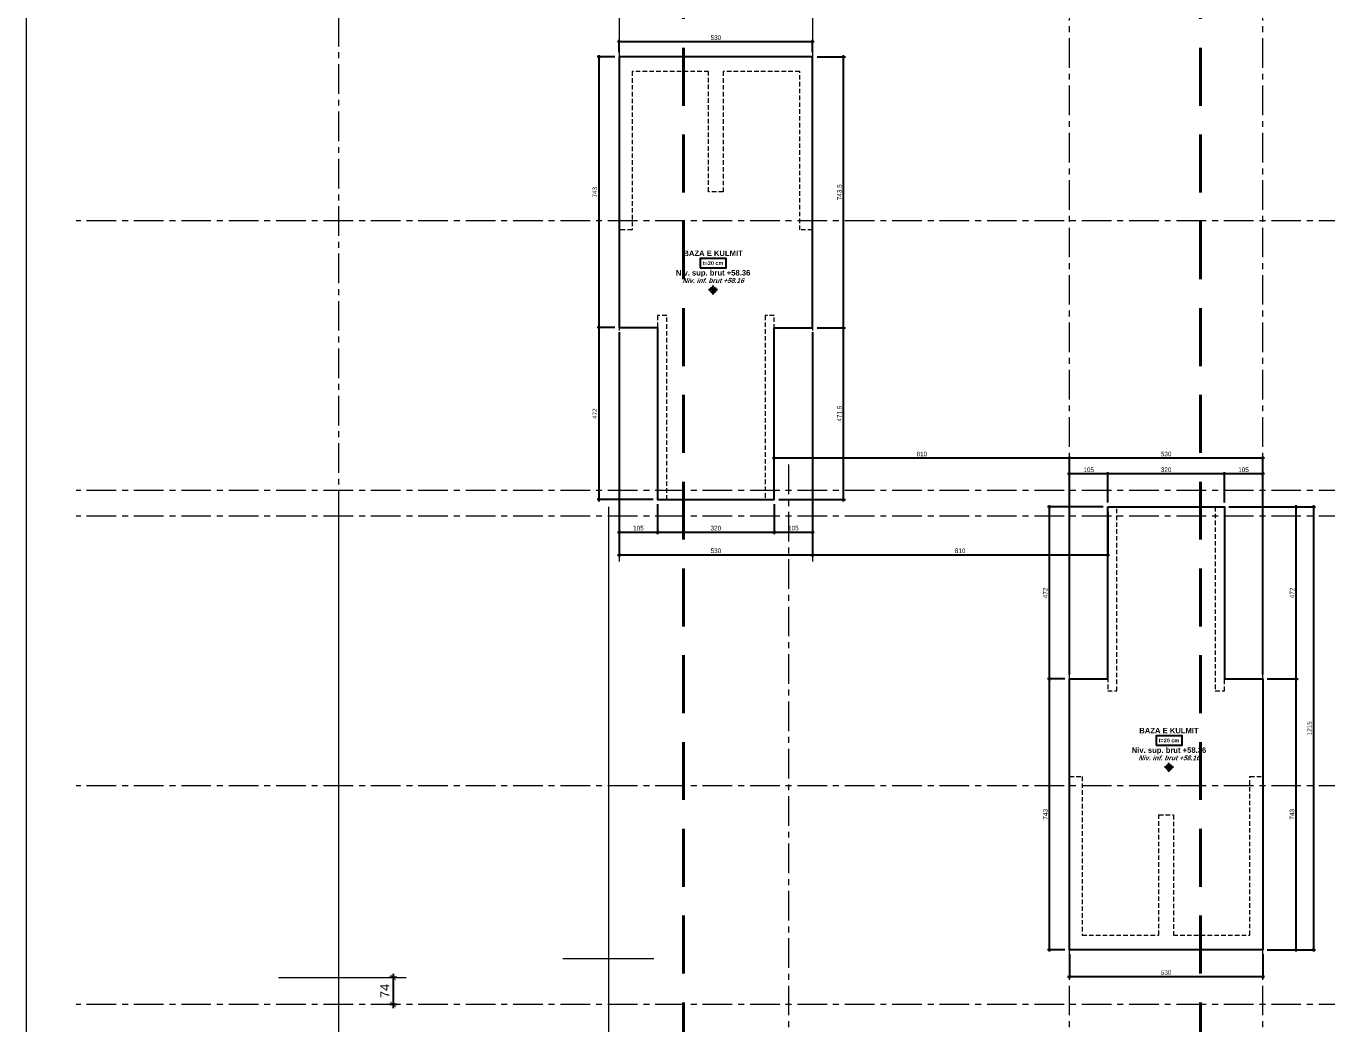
# Model space of a CAD drawing. Header units: centimetres. Extents: x 118247 to 130063, y -55119 to -48278.
# Drawn here: x 124662 to 128231, y -53476 to -50738 of the extents above; entities that cross this region are included whole.
import ezdxf
from ezdxf.enums import TextEntityAlignment as Align

# ---------------------------------------------------------------- set-up
doc = ezdxf.new("R2010")
doc.units = ezdxf.units.CM
doc.header["$LTSCALE"] = 50
doc.header["$MEASUREMENT"] = 0
for name, pattern in [('23486-A01$0${ Chain Double-Dash }', [0]), ('AXES', [2, 1.25, -0.25, 0.25, -0.25]), ('CACHE', [0.375, 0.25, -0.125]), ('DASHED2', [9.525, 6.35, -3.175])]:
    doc.linetypes.add(name, pattern=pattern)
doc.layers.get('0').update_dxf_attribs({"color": 8})
for name, color, linetype in [('AXES', 10, 'AXES'), ('BORD', 5, 'Continuous'), ('COTE 50ème', 1, 'Continuous'), ('NIVEAU', 170, 'Continuous')]:
    doc.layers.add(name, color=color, linetype=linetype)
doc.layers.add('EXISTANT BORD', color=251, linetype='Continuous', lineweight=60)
doc.layers.add('FMULT', color=150, linetype='Continuous', plot=False)
doc.layers.add('HORS GEL', color=7, linetype='CACHE', lineweight=15, true_color=0x00661a)
doc.layers.add('HORS GEL COTE', color=7, linetype='Continuous', lineweight=13, true_color=0x00661a)
doc.styles.add('Arial', font='arialbd.ttf', dxfattribs={"height": 12.5})
doc.styles.add('RS_TXT_100', font='arial.ttf', dxfattribs={"height": 25})
doc.styles.add('RS_TXT_50', font='arial.ttf', dxfattribs={"height": 12.5})
doc.styles.add('style2', font='arialbd.ttf', dxfattribs={"height": 20})
doc.dimstyles.new('RS_100CM_LINEAIRE', dxfattribs={"dimscale": 10, "dimtxt": 25, "dimasz": 1.5, "dimexe": 1, "dimexo": 2.5, "dimgap": 1, "dimtad": 1, "dimdec": 1, "dimrnd": 0.5, "dimdsep": 46, "dimtxsty": 'RS_TXT_100', "dimblk1": 'ARCHTICK', "dimblk2": 'ARCHTICK', "dimsah": 1, "dimcen": 2.5, "dimdle": 1, "dimclrt": 4, "dimadec": 0, "dimazin": 2, "dimtfac": 1, "dimtdec": 1, "dimtix": 1, "dimtmove": 2, "dimatfit": 3, "dimfxl": 1, "dimtolj": 1, "dimtzin": 0, "dimarcsym": 0})
doc.dimstyles.new('RS_50CM_LINEAIRE', dxfattribs={"dimscale": 5, "dimtxt": 12.5, "dimasz": 1.5, "dimexe": 1, "dimexo": 2.5, "dimgap": 1, "dimtad": 1, "dimdec": 1, "dimrnd": 0.5, "dimdsep": 46, "dimtxsty": 'RS_TXT_50', "dimblk1": 'ARCHTICK', "dimblk2": 'ARCHTICK', "dimsah": 1, "dimcen": 2.5, "dimdle": 1, "dimclrt": 4, "dimadec": 0, "dimazin": 2, "dimtfac": 1, "dimtdec": 1, "dimtix": 1, "dimtmove": 2, "dimatfit": 3, "dimfxl": 1, "dimtolj": 1, "dimtzin": 0, "dimarcsym": 0})

# ---------------------------------------------------------------- blocks, each defined once
blk = doc.blocks.new('_ArchTick')
at = {"color": 0, "linetype": 'ByBlock', "const_width": 0.15}
blk.add_lwpolyline([(-0.5, -0.5), (0.5, 0.5)], dxfattribs=at)
blk = doc.blocks.new('*D937')
at = {"layer": 'Defpoints', "color": 0, "linetype": 'ByBlock', "transparency": 16777216}
for p in [(125704.4, -53348.4), (125668.8, -53422.4), (125704.4, -53422.4)]:
    blk.add_point(p, dxfattribs=at)
at = {"layer": 'HORS GEL', "color": 0, "linetype": 'ByBlock', "lineweight": -2, "transparency": 16777216}
for p, q in [((125679.4, -53348.4), (125658.8, -53348.4)), ((125668.8, -53338.4), (125668.8, -53432.4)), ((125679.4, -53422.4), (125658.8, -53422.4))]:
    blk.add_line(p, q, dxfattribs=at)
at = {"layer": 'HORS GEL', "color": 0, "linetype": 'ByBlock', "lineweight": -2, "transparency": 16777216, "xscale": 15, "yscale": 15, "zscale": 15}
for p, rotation in [((125668.8, -53348.4), 90), ((125668.8, -53422.4), 270)]:
    blk.add_blockref('_ArchTick', p, dxfattribs=dict(at, rotation=rotation))
at = {"layer": 'HORS GEL', "color": 4, "linetype": 'ByBlock', "transparency": 16777216, "insert": (125646.3, -53385.4), "char_height": 25, "attachment_point": 5, "rotation": 90, "style": 'RS_TXT_100'}
blk.add_mtext('\\A1;74', dxfattribs=at)
blk = doc.blocks.new('NIVEAU')
for p, q in [((7.65, 0), (-7.65, 0)), ((0, 7.65), (0, -7.65))]:
    blk.add_line(p, q)
at = {"const_width": 7.65}
for points in [[(0, 3.825, 0.41421356), (-3.825, 0)], [(0, -3.825, 0.41421356), (3.825, 0)]]:
    blk.add_lwpolyline(points, format="xyb", dxfattribs=at)
blk.add_circle((0, 0), 7.65)
blk = doc.blocks.new('*D1063')
at = {"layer": 'COTE 50ème', "color": 0, "lineweight": -2, "ltscale": 0.5, "transparency": 16777216}
for p, q in [((128059.4, -51966.8), (127944.4, -51966.8)), ((127949.4, -52044.9), (127949.4, -51961.8)), ((128054.4, -52516.9), (128054.4, -51961.8))]:
    blk.add_line(p, q, dxfattribs=at)
at = {"layer": 'Defpoints', "color": 0, "ltscale": 0.5, "transparency": 16777216}
for p in [(127949.4, -51966.8), (127949.4, -52057.4), (128054.4, -52529.4)]:
    blk.add_point(p, dxfattribs=at)
at = {"layer": 'COTE 50ème', "color": 0, "lineweight": -2, "ltscale": 0.5, "transparency": 16777216, "xscale": 7.5, "yscale": 7.5, "zscale": 7.5, "rotation": 180}
blk.add_blockref('_ArchTick', (127949.4, -51966.8), dxfattribs=at)
at = {"layer": 'COTE 50ème', "color": 0, "lineweight": -2, "ltscale": 0.5, "transparency": 16777216, "xscale": 7.5, "yscale": 7.5, "zscale": 7.5}
blk.add_blockref('_ArchTick', (128054.4, -51966.8), dxfattribs=at)
at = {"layer": 'COTE 50ème', "color": 4, "ltscale": 0.5, "transparency": 16777216, "insert": (128001.9, -51955.4), "char_height": 12.5, "attachment_point": 5, "style": 'RS_TXT_50'}
blk.add_mtext('\\A1;105', dxfattribs=at)
blk = doc.blocks.new('*D1064')
at = {"layer": 'COTE 50ème', "color": 0, "lineweight": -2, "ltscale": 0.5, "transparency": 16777216}
for p, q in [((127954.4, -51966.8), (127624.4, -51966.8)), ((127629.4, -52044.9), (127629.4, -51961.8)), ((127949.4, -52044.9), (127949.4, -51961.8))]:
    blk.add_line(p, q, dxfattribs=at)
at = {"layer": 'Defpoints', "color": 0, "ltscale": 0.5, "transparency": 16777216}
for p in [(127629.4, -51966.8), (127629.4, -52057.4), (127949.4, -52057.4)]:
    blk.add_point(p, dxfattribs=at)
at = {"layer": 'COTE 50ème', "color": 0, "lineweight": -2, "ltscale": 0.5, "transparency": 16777216, "xscale": 7.5, "yscale": 7.5, "zscale": 7.5, "rotation": 180}
blk.add_blockref('_ArchTick', (127629.4, -51966.8), dxfattribs=at)
at = {"layer": 'COTE 50ème', "color": 0, "lineweight": -2, "ltscale": 0.5, "transparency": 16777216, "xscale": 7.5, "yscale": 7.5, "zscale": 7.5}
blk.add_blockref('_ArchTick', (127949.4, -51966.8), dxfattribs=at)
at = {"layer": 'COTE 50ème', "color": 4, "ltscale": 0.5, "transparency": 16777216, "insert": (127789.4, -51955.4), "char_height": 12.5, "attachment_point": 5, "style": 'RS_TXT_50'}
blk.add_mtext('\\A1;320', dxfattribs=at)
blk = doc.blocks.new('*D1065')
at = {"layer": 'COTE 50ème', "color": 0, "lineweight": -2, "ltscale": 0.5, "transparency": 16777216}
for p, q in [((127634.4, -51966.8), (127519.4, -51966.8)), ((127524.4, -52516.9), (127524.4, -51961.8)), ((127629.4, -52044.9), (127629.4, -51961.8))]:
    blk.add_line(p, q, dxfattribs=at)
at = {"layer": 'Defpoints', "color": 0, "ltscale": 0.5, "transparency": 16777216}
for p in [(127524.4, -51966.8), (127629.4, -52057.4), (127524.4, -52529.4)]:
    blk.add_point(p, dxfattribs=at)
at = {"layer": 'COTE 50ème', "color": 0, "lineweight": -2, "ltscale": 0.5, "transparency": 16777216, "xscale": 7.5, "yscale": 7.5, "zscale": 7.5, "rotation": 180}
blk.add_blockref('_ArchTick', (127524.4, -51966.8), dxfattribs=at)
at = {"layer": 'COTE 50ème', "color": 0, "lineweight": -2, "ltscale": 0.5, "transparency": 16777216, "xscale": 7.5, "yscale": 7.5, "zscale": 7.5}
blk.add_blockref('_ArchTick', (127629.4, -51966.8), dxfattribs=at)
at = {"layer": 'COTE 50ème', "color": 4, "ltscale": 0.5, "transparency": 16777216, "insert": (127576.9, -51955.4), "char_height": 12.5, "attachment_point": 5, "style": 'RS_TXT_50'}
blk.add_mtext('\\A1;105', dxfattribs=at)
blk = doc.blocks.new('*D1066')
at = {"layer": 'COTE 50ème', "color": 0, "lineweight": -2, "ltscale": 0.5, "transparency": 16777216}
for p, q in [((128066.9, -52529.5), (128151.3, -52529.5)), ((128146.3, -53277.4), (128146.3, -52524.5)), ((128066.9, -53272.4), (128151.3, -53272.4))]:
    blk.add_line(p, q, dxfattribs=at)
at = {"layer": 'Defpoints', "color": 0, "ltscale": 0.5, "transparency": 16777216}
for p in [(128054.4, -52529.5), (128146.3, -52529.5), (128054.4, -53272.4)]:
    blk.add_point(p, dxfattribs=at)
at = {"layer": 'COTE 50ème', "color": 0, "lineweight": -2, "ltscale": 0.5, "transparency": 16777216, "xscale": 7.5, "yscale": 7.5, "zscale": 7.5}
for p, rotation in [((128146.3, -52529.5), 90), ((128146.3, -53272.4), 270)]:
    blk.add_blockref('_ArchTick', p, dxfattribs=dict(at, rotation=rotation))
at = {"layer": 'COTE 50ème', "color": 4, "ltscale": 0.5, "transparency": 16777216, "insert": (128134.9, -52900.9), "char_height": 12.5, "attachment_point": 5, "rotation": 90, "style": 'RS_TXT_50'}
blk.add_mtext('\\A1;743', dxfattribs=at)
blk = doc.blocks.new('*D1067')
at = {"layer": 'COTE 50ème', "color": 0, "lineweight": -2, "ltscale": 0.5, "transparency": 16777216}
for p, q in [((127961.9, -52057.4), (128151.3, -52057.4)), ((128146.3, -52534.5), (128146.3, -52052.4)), ((128066.9, -52529.5), (128151.3, -52529.5))]:
    blk.add_line(p, q, dxfattribs=at)
at = {"layer": 'Defpoints', "color": 0, "ltscale": 0.5, "transparency": 16777216}
for p in [(127949.4, -52057.4), (128146.3, -52057.4), (128054.4, -52529.5)]:
    blk.add_point(p, dxfattribs=at)
at = {"layer": 'COTE 50ème', "color": 0, "lineweight": -2, "ltscale": 0.5, "transparency": 16777216, "xscale": 7.5, "yscale": 7.5, "zscale": 7.5}
for p, rotation in [((128146.3, -52057.4), 90), ((128146.3, -52529.5), 270)]:
    blk.add_blockref('_ArchTick', p, dxfattribs=dict(at, rotation=rotation))
at = {"layer": 'COTE 50ème', "color": 4, "ltscale": 0.5, "transparency": 16777216, "insert": (128135, -52293.4), "char_height": 12.5, "attachment_point": 5, "rotation": 90, "style": 'RS_TXT_50'}
blk.add_mtext('\\A1;472', dxfattribs=at)
blk = doc.blocks.new('*D1068')
at = {"layer": 'COTE 50ème', "color": 0, "lineweight": -2, "ltscale": 0.5, "transparency": 16777216}
for p, q in [((128059.4, -51923.6), (127519.4, -51923.6)), ((127524.4, -52516.9), (127524.4, -51918.6)), ((128054.4, -52516.9), (128054.4, -51918.6))]:
    blk.add_line(p, q, dxfattribs=at)
at = {"layer": 'Defpoints', "color": 0, "ltscale": 0.5, "transparency": 16777216}
for p in [(127524.4, -51923.6), (127524.4, -52529.4), (128054.4, -52529.4)]:
    blk.add_point(p, dxfattribs=at)
at = {"layer": 'COTE 50ème', "color": 0, "lineweight": -2, "ltscale": 0.5, "transparency": 16777216, "xscale": 7.5, "yscale": 7.5, "zscale": 7.5, "rotation": 180}
blk.add_blockref('_ArchTick', (127524.4, -51923.6), dxfattribs=at)
at = {"layer": 'COTE 50ème', "color": 0, "lineweight": -2, "ltscale": 0.5, "transparency": 16777216, "xscale": 7.5, "yscale": 7.5, "zscale": 7.5}
blk.add_blockref('_ArchTick', (128054.4, -51923.6), dxfattribs=at)
at = {"layer": 'COTE 50ème', "color": 4, "ltscale": 0.5, "transparency": 16777216, "insert": (127789.4, -51912.2), "char_height": 12.5, "attachment_point": 5, "style": 'RS_TXT_50'}
blk.add_mtext('\\A1;530', dxfattribs=at)
blk = doc.blocks.new('*D1069')
at = {"layer": 'COTE 50ème', "color": 0, "lineweight": -2, "ltscale": 0.5, "transparency": 16777216}
for p, q in [((127961.9, -52057.4), (128199.1, -52057.4)), ((128194.1, -52052.4), (128194.1, -53277.4)), ((128066.9, -53272.4), (128199.1, -53272.4))]:
    blk.add_line(p, q, dxfattribs=at)
at = {"layer": 'Defpoints', "color": 0, "ltscale": 0.5, "transparency": 16777216}
for p in [(127949.4, -52057.4), (128054.4, -53272.4), (128194.1, -53272.4)]:
    blk.add_point(p, dxfattribs=at)
at = {"layer": 'COTE 50ème', "color": 0, "lineweight": -2, "ltscale": 0.5, "transparency": 16777216, "xscale": 7.5, "yscale": 7.5, "zscale": 7.5}
for p, rotation in [((128194.1, -52057.4), 90), ((128194.1, -53272.4), 270)]:
    blk.add_blockref('_ArchTick', p, dxfattribs=dict(at, rotation=rotation))
at = {"layer": 'COTE 50ème', "color": 4, "ltscale": 0.5, "transparency": 16777216, "insert": (128182.8, -52664.9), "char_height": 12.5, "attachment_point": 5, "rotation": 90, "style": 'RS_TXT_50'}
blk.add_mtext('\\A1;1215', dxfattribs=at)
blk = doc.blocks.new('*D1070')
at = {"layer": 'COTE 50ème', "color": 0, "lineweight": -2, "ltscale": 0.5, "transparency": 16777216}
for p, q in [((127524.4, -53284.9), (127524.4, -53351.4)), ((128054.4, -53284.9), (128054.4, -53351.4)), ((128059.4, -53346.4), (127519.4, -53346.4))]:
    blk.add_line(p, q, dxfattribs=at)
at = {"layer": 'Defpoints', "color": 0, "ltscale": 0.5, "transparency": 16777216}
for p in [(127524.4, -53272.4), (128054.4, -53272.4), (127524.4, -53346.4)]:
    blk.add_point(p, dxfattribs=at)
at = {"layer": 'COTE 50ème', "color": 0, "lineweight": -2, "ltscale": 0.5, "transparency": 16777216, "xscale": 7.5, "yscale": 7.5, "zscale": 7.5, "rotation": 180}
blk.add_blockref('_ArchTick', (127524.4, -53346.4), dxfattribs=at)
at = {"layer": 'COTE 50ème', "color": 0, "lineweight": -2, "ltscale": 0.5, "transparency": 16777216, "xscale": 7.5, "yscale": 7.5, "zscale": 7.5}
blk.add_blockref('_ArchTick', (128054.4, -53346.4), dxfattribs=at)
at = {"layer": 'COTE 50ème', "color": 4, "ltscale": 0.5, "transparency": 16777216, "insert": (127789.4, -53335), "char_height": 12.5, "attachment_point": 5, "style": 'RS_TXT_50'}
blk.add_mtext('\\A1;530', dxfattribs=at)
blk = doc.blocks.new('*D1071')
at = {"layer": 'COTE 50ème', "color": 0, "lineweight": -2, "ltscale": 0.5, "transparency": 16777216}
for p, q in [((127511.9, -52529.4), (127464.5, -52529.4)), ((127469.5, -53277.4), (127469.5, -52524.4)), ((127511.9, -53272.4), (127464.5, -53272.4))]:
    blk.add_line(p, q, dxfattribs=at)
at = {"layer": 'Defpoints', "color": 0, "ltscale": 0.5, "transparency": 16777216}
for p in [(127469.5, -52529.4), (127524.4, -52529.4), (127524.4, -53272.4)]:
    blk.add_point(p, dxfattribs=at)
at = {"layer": 'COTE 50ème', "color": 0, "lineweight": -2, "ltscale": 0.5, "transparency": 16777216, "xscale": 7.5, "yscale": 7.5, "zscale": 7.5}
for p, rotation in [((127469.5, -52529.4), 90), ((127469.5, -53272.4), 270)]:
    blk.add_blockref('_ArchTick', p, dxfattribs=dict(at, rotation=rotation))
at = {"layer": 'COTE 50ème', "color": 4, "ltscale": 0.5, "transparency": 16777216, "insert": (127458.1, -52900.9), "char_height": 12.5, "attachment_point": 5, "rotation": 90, "style": 'RS_TXT_50'}
blk.add_mtext('\\A1;743', dxfattribs=at)
blk = doc.blocks.new('*D1072')
at = {"layer": 'COTE 50ème', "color": 0, "lineweight": -2, "ltscale": 0.5, "transparency": 16777216}
for p, q in [((127616.9, -52057.4), (127464.5, -52057.4)), ((127469.5, -52534.4), (127469.5, -52052.4)), ((127511.9, -52529.4), (127464.5, -52529.4))]:
    blk.add_line(p, q, dxfattribs=at)
at = {"layer": 'Defpoints', "color": 0, "ltscale": 0.5, "transparency": 16777216}
for p in [(127469.5, -52057.4), (127629.4, -52057.4), (127524.4, -52529.4)]:
    blk.add_point(p, dxfattribs=at)
at = {"layer": 'COTE 50ème', "color": 0, "lineweight": -2, "ltscale": 0.5, "transparency": 16777216, "xscale": 7.5, "yscale": 7.5, "zscale": 7.5}
for p, rotation in [((127469.5, -52057.4), 90), ((127469.5, -52529.4), 270)]:
    blk.add_blockref('_ArchTick', p, dxfattribs=dict(at, rotation=rotation))
at = {"layer": 'COTE 50ème', "color": 4, "ltscale": 0.5, "transparency": 16777216, "insert": (127458.3, -52293.4), "char_height": 12.5, "attachment_point": 5, "rotation": 90, "style": 'RS_TXT_50'}
blk.add_mtext('\\A1;472', dxfattribs=at)
blk = doc.blocks.new('*D1073')
at = {"layer": 'COTE 50ème', "color": 0, "lineweight": -2, "ltscale": 0.5, "transparency": 16777216}
for p, q in [((126831.9, -51565.7), (126909.8, -51565.7)), ((126904.8, -52042.4), (126904.8, -51560.7)), ((126726.9, -52037.4), (126909.8, -52037.4))]:
    blk.add_line(p, q, dxfattribs=at)
at = {"layer": 'Defpoints', "color": 0, "ltscale": 0.5, "transparency": 16777216}
for p in [(126819.4, -51565.7), (126904.8, -51565.7), (126714.4, -52037.4)]:
    blk.add_point(p, dxfattribs=at)
at = {"layer": 'COTE 50ème', "color": 0, "lineweight": -2, "ltscale": 0.5, "transparency": 16777216, "xscale": 7.5, "yscale": 7.5, "zscale": 7.5}
for p, rotation in [((126904.8, -51565.7), 90), ((126904.8, -52037.4), 270)]:
    blk.add_blockref('_ArchTick', p, dxfattribs=dict(at, rotation=rotation))
at = {"layer": 'COTE 50ème', "color": 4, "ltscale": 0.5, "transparency": 16777216, "insert": (126893.4, -51801.5), "char_height": 12.5, "attachment_point": 5, "rotation": 90, "style": 'RS_TXT_50'}
blk.add_mtext('\\A1;471.5', dxfattribs=at)
blk = doc.blocks.new('*D1074')
at = {"layer": 'COTE 50ème', "color": 0, "lineweight": -2, "ltscale": 0.5, "transparency": 16777216}
for p, q in [((126904.8, -51570.7), (126904.8, -50817.4)), ((126831.9, -50822.4), (126909.8, -50822.4)), ((126831.9, -51565.7), (126909.8, -51565.7))]:
    blk.add_line(p, q, dxfattribs=at)
at = {"layer": 'Defpoints', "color": 0, "ltscale": 0.5, "transparency": 16777216}
for p in [(126819.4, -50822.4), (126904.8, -50822.4), (126819.4, -51565.7)]:
    blk.add_point(p, dxfattribs=at)
at = {"layer": 'COTE 50ème', "color": 0, "lineweight": -2, "ltscale": 0.5, "transparency": 16777216, "xscale": 7.5, "yscale": 7.5, "zscale": 7.5}
for p, rotation in [((126904.8, -50822.4), 90), ((126904.8, -51565.7), 270)]:
    blk.add_blockref('_ArchTick', p, dxfattribs=dict(at, rotation=rotation))
at = {"layer": 'COTE 50ème', "color": 4, "ltscale": 0.5, "transparency": 16777216, "insert": (126893.4, -51194), "char_height": 12.5, "attachment_point": 5, "rotation": 90, "style": 'RS_TXT_50'}
blk.add_mtext('\\A1;743.5', dxfattribs=at)
blk = doc.blocks.new('*D1075')
at = {"layer": 'COTE 50ème', "color": 0, "lineweight": -2, "ltscale": 0.5, "transparency": 16777216}
for p, q in [((126824.4, -50781.1), (126284.4, -50781.1)), ((126289.4, -50809.9), (126289.4, -50776.1)), ((126819.4, -50809.9), (126819.4, -50776.1))]:
    blk.add_line(p, q, dxfattribs=at)
at = {"layer": 'Defpoints', "color": 0, "ltscale": 0.5, "transparency": 16777216}
for p in [(126289.4, -50781.1), (126289.4, -50822.4), (126819.4, -50822.4)]:
    blk.add_point(p, dxfattribs=at)
at = {"layer": 'COTE 50ème', "color": 0, "lineweight": -2, "ltscale": 0.5, "transparency": 16777216, "xscale": 7.5, "yscale": 7.5, "zscale": 7.5, "rotation": 180}
blk.add_blockref('_ArchTick', (126289.4, -50781.1), dxfattribs=at)
at = {"layer": 'COTE 50ème', "color": 0, "lineweight": -2, "ltscale": 0.5, "transparency": 16777216, "xscale": 7.5, "yscale": 7.5, "zscale": 7.5}
blk.add_blockref('_ArchTick', (126819.4, -50781.1), dxfattribs=at)
at = {"layer": 'COTE 50ème', "color": 4, "ltscale": 0.5, "transparency": 16777216, "insert": (126554.4, -50769.8), "char_height": 12.5, "attachment_point": 5, "style": 'RS_TXT_50'}
blk.add_mtext('\\A1;530', dxfattribs=at)
blk = doc.blocks.new('*D1076')
at = {"layer": 'COTE 50ème', "color": 0, "lineweight": -2, "ltscale": 0.5, "transparency": 16777216}
for p, q in [((126233.7, -50817.4), (126233.7, -51570.4)), ((126276.9, -50822.4), (126228.7, -50822.4)), ((126276.9, -51565.4), (126228.7, -51565.4))]:
    blk.add_line(p, q, dxfattribs=at)
at = {"layer": 'Defpoints', "color": 0, "ltscale": 0.5, "transparency": 16777216}
for p in [(126289.4, -50822.4), (126233.7, -51565.4), (126289.4, -51565.4)]:
    blk.add_point(p, dxfattribs=at)
at = {"layer": 'COTE 50ème', "color": 0, "lineweight": -2, "ltscale": 0.5, "transparency": 16777216, "xscale": 7.5, "yscale": 7.5, "zscale": 7.5}
for p, rotation in [((126233.7, -50822.4), 90), ((126233.7, -51565.4), 270)]:
    blk.add_blockref('_ArchTick', p, dxfattribs=dict(at, rotation=rotation))
at = {"layer": 'COTE 50ème', "color": 4, "ltscale": 0.5, "transparency": 16777216, "insert": (126222.3, -51193.9), "char_height": 12.5, "attachment_point": 5, "rotation": 90, "style": 'RS_TXT_50'}
blk.add_mtext('\\A1;743', dxfattribs=at)
blk = doc.blocks.new('*D1077')
at = {"layer": 'COTE 50ème', "color": 0, "lineweight": -2, "ltscale": 0.5, "transparency": 16777216}
for p, q in [((126276.9, -51565.4), (126228.7, -51565.4)), ((126233.7, -51560.4), (126233.7, -52042.4)), ((126381.9, -52037.4), (126228.7, -52037.4))]:
    blk.add_line(p, q, dxfattribs=at)
at = {"layer": 'Defpoints', "color": 0, "ltscale": 0.5, "transparency": 16777216}
for p in [(126289.4, -51565.4), (126233.7, -52037.4), (126394.4, -52037.4)]:
    blk.add_point(p, dxfattribs=at)
at = {"layer": 'COTE 50ème', "color": 0, "lineweight": -2, "ltscale": 0.5, "transparency": 16777216, "xscale": 7.5, "yscale": 7.5, "zscale": 7.5}
for p, rotation in [((126233.7, -51565.4), 90), ((126233.7, -52037.4), 270)]:
    blk.add_blockref('_ArchTick', p, dxfattribs=dict(at, rotation=rotation))
at = {"layer": 'COTE 50ème', "color": 4, "ltscale": 0.5, "transparency": 16777216, "insert": (126222.4, -51801.4), "char_height": 12.5, "attachment_point": 5, "rotation": 90, "style": 'RS_TXT_50'}
blk.add_mtext('\\A1;472', dxfattribs=at)
blk = doc.blocks.new('*D1078')
at = {"layer": 'COTE 50ème', "color": 0, "lineweight": -2, "ltscale": 0.5, "transparency": 16777216}
for p, q in [((126289.4, -51577.9), (126289.4, -52131.8)), ((126394.4, -52049.9), (126394.4, -52131.8)), ((126284.4, -52126.8), (126399.4, -52126.8))]:
    blk.add_line(p, q, dxfattribs=at)
at = {"layer": 'Defpoints', "color": 0, "ltscale": 0.5, "transparency": 16777216}
for p in [(126289.4, -51565.4), (126394.4, -52037.4), (126394.4, -52126.8)]:
    blk.add_point(p, dxfattribs=at)
at = {"layer": 'COTE 50ème', "color": 0, "lineweight": -2, "ltscale": 0.5, "transparency": 16777216, "xscale": 7.5, "yscale": 7.5, "zscale": 7.5, "rotation": 180}
blk.add_blockref('_ArchTick', (126289.4, -52126.8), dxfattribs=at)
at = {"layer": 'COTE 50ème', "color": 0, "lineweight": -2, "ltscale": 0.5, "transparency": 16777216, "xscale": 7.5, "yscale": 7.5, "zscale": 7.5}
blk.add_blockref('_ArchTick', (126394.4, -52126.8), dxfattribs=at)
at = {"layer": 'COTE 50ème', "color": 4, "ltscale": 0.5, "transparency": 16777216, "insert": (126341.9, -52115.5), "char_height": 12.5, "attachment_point": 5, "style": 'RS_TXT_50'}
blk.add_mtext('\\A1;105', dxfattribs=at)
blk = doc.blocks.new('*D1079')
at = {"layer": 'COTE 50ème', "color": 0, "lineweight": -2, "ltscale": 0.5, "transparency": 16777216}
for p, q in [((126394.4, -52049.9), (126394.4, -52131.8)), ((126714.4, -52049.9), (126714.4, -52131.8)), ((126389.4, -52126.8), (126719.4, -52126.8))]:
    blk.add_line(p, q, dxfattribs=at)
at = {"layer": 'Defpoints', "color": 0, "ltscale": 0.5, "transparency": 16777216}
for p in [(126394.4, -52037.4), (126714.4, -52037.4), (126714.4, -52126.8)]:
    blk.add_point(p, dxfattribs=at)
at = {"layer": 'COTE 50ème', "color": 0, "lineweight": -2, "ltscale": 0.5, "transparency": 16777216, "xscale": 7.5, "yscale": 7.5, "zscale": 7.5, "rotation": 180}
blk.add_blockref('_ArchTick', (126394.4, -52126.8), dxfattribs=at)
at = {"layer": 'COTE 50ème', "color": 0, "lineweight": -2, "ltscale": 0.5, "transparency": 16777216, "xscale": 7.5, "yscale": 7.5, "zscale": 7.5}
blk.add_blockref('_ArchTick', (126714.4, -52126.8), dxfattribs=at)
at = {"layer": 'COTE 50ème', "color": 4, "ltscale": 0.5, "transparency": 16777216, "insert": (126554.4, -52115.5), "char_height": 12.5, "attachment_point": 5, "style": 'RS_TXT_50'}
blk.add_mtext('\\A1;320', dxfattribs=at)
blk = doc.blocks.new('*D1080')
at = {"layer": 'COTE 50ème', "color": 0, "lineweight": -2, "ltscale": 0.5, "transparency": 16777216}
for p, q in [((126819.4, -51578.2), (126819.4, -52131.8)), ((126714.4, -52049.9), (126714.4, -52131.8)), ((126709.4, -52126.8), (126824.4, -52126.8))]:
    blk.add_line(p, q, dxfattribs=at)
at = {"layer": 'Defpoints', "color": 0, "ltscale": 0.5, "transparency": 16777216}
for p in [(126819.4, -51565.7), (126714.4, -52037.4), (126819.4, -52126.8)]:
    blk.add_point(p, dxfattribs=at)
at = {"layer": 'COTE 50ème', "color": 0, "lineweight": -2, "ltscale": 0.5, "transparency": 16777216, "xscale": 7.5, "yscale": 7.5, "zscale": 7.5, "rotation": 180}
blk.add_blockref('_ArchTick', (126714.4, -52126.8), dxfattribs=at)
at = {"layer": 'COTE 50ème', "color": 0, "lineweight": -2, "ltscale": 0.5, "transparency": 16777216, "xscale": 7.5, "yscale": 7.5, "zscale": 7.5}
blk.add_blockref('_ArchTick', (126819.4, -52126.8), dxfattribs=at)
at = {"layer": 'COTE 50ème', "color": 4, "ltscale": 0.5, "transparency": 16777216, "insert": (126766.9, -52115.5), "char_height": 12.5, "attachment_point": 5, "style": 'RS_TXT_50'}
blk.add_mtext('\\A1;105', dxfattribs=at)
blk = doc.blocks.new('*D1081')
at = {"layer": 'COTE 50ème', "color": 0, "lineweight": -2, "ltscale": 0.5, "transparency": 16777216}
for p, q in [((126289.4, -51578.2), (126289.4, -52194.1)), ((126819.4, -51578.2), (126819.4, -52194.1)), ((126284.4, -52189.1), (126824.4, -52189.1))]:
    blk.add_line(p, q, dxfattribs=at)
at = {"layer": 'Defpoints', "color": 0, "ltscale": 0.5, "transparency": 16777216}
for p in [(126289.4, -51565.7), (126819.4, -51565.7), (126819.4, -52189.1)]:
    blk.add_point(p, dxfattribs=at)
at = {"layer": 'COTE 50ème', "color": 0, "lineweight": -2, "ltscale": 0.5, "transparency": 16777216, "xscale": 7.5, "yscale": 7.5, "zscale": 7.5, "rotation": 180}
blk.add_blockref('_ArchTick', (126289.4, -52189.1), dxfattribs=at)
at = {"layer": 'COTE 50ème', "color": 0, "lineweight": -2, "ltscale": 0.5, "transparency": 16777216, "xscale": 7.5, "yscale": 7.5, "zscale": 7.5}
blk.add_blockref('_ArchTick', (126819.4, -52189.1), dxfattribs=at)
at = {"layer": 'COTE 50ème', "color": 4, "ltscale": 0.5, "transparency": 16777216, "insert": (126554.4, -52177.7), "char_height": 12.5, "attachment_point": 5, "style": 'RS_TXT_50'}
blk.add_mtext('\\A1;530', dxfattribs=at)
blk = doc.blocks.new('*D1082')
at = {"layer": 'COTE 50ème', "color": 0, "lineweight": -2, "ltscale": 0.5, "transparency": 16777216}
for p, q in [((126819.4, -51578.2), (126819.4, -52194.1)), ((127629.4, -52069.9), (127629.4, -52194.1)), ((126814.4, -52189.1), (127634.4, -52189.1))]:
    blk.add_line(p, q, dxfattribs=at)
at = {"layer": 'Defpoints', "color": 0, "ltscale": 0.5, "transparency": 16777216}
for p in [(126819.4, -51565.7), (127629.4, -52057.4), (127629.4, -52189.1)]:
    blk.add_point(p, dxfattribs=at)
at = {"layer": 'COTE 50ème', "color": 0, "lineweight": -2, "ltscale": 0.5, "transparency": 16777216, "xscale": 7.5, "yscale": 7.5, "zscale": 7.5, "rotation": 180}
blk.add_blockref('_ArchTick', (126819.4, -52189.1), dxfattribs=at)
at = {"layer": 'COTE 50ème', "color": 0, "lineweight": -2, "ltscale": 0.5, "transparency": 16777216, "xscale": 7.5, "yscale": 7.5, "zscale": 7.5}
blk.add_blockref('_ArchTick', (127629.4, -52189.1), dxfattribs=at)
at = {"layer": 'COTE 50ème', "color": 4, "ltscale": 0.5, "transparency": 16777216, "insert": (127224.4, -52177.7), "char_height": 12.5, "attachment_point": 5, "style": 'RS_TXT_50'}
blk.add_mtext('\\A1;810', dxfattribs=at)
blk = doc.blocks.new('*D1083')
at = {"layer": 'COTE 50ème', "color": 0, "lineweight": -2, "ltscale": 0.5, "transparency": 16777216}
for p, q in [((127529.4, -51923.6), (126709.4, -51923.6)), ((126714.4, -52024.9), (126714.4, -51918.6)), ((127524.4, -52516.9), (127524.4, -51918.6))]:
    blk.add_line(p, q, dxfattribs=at)
at = {"layer": 'Defpoints', "color": 0, "ltscale": 0.5, "transparency": 16777216}
for p in [(126714.4, -51923.6), (126714.4, -52037.4), (127524.4, -52529.4)]:
    blk.add_point(p, dxfattribs=at)
at = {"layer": 'COTE 50ème', "color": 0, "lineweight": -2, "ltscale": 0.5, "transparency": 16777216, "xscale": 7.5, "yscale": 7.5, "zscale": 7.5, "rotation": 180}
blk.add_blockref('_ArchTick', (126714.4, -51923.6), dxfattribs=at)
at = {"layer": 'COTE 50ème', "color": 0, "lineweight": -2, "ltscale": 0.5, "transparency": 16777216, "xscale": 7.5, "yscale": 7.5, "zscale": 7.5}
blk.add_blockref('_ArchTick', (127524.4, -51923.6), dxfattribs=at)
at = {"layer": 'COTE 50ème', "color": 4, "ltscale": 0.5, "transparency": 16777216, "insert": (127119.4, -51912.2), "char_height": 12.5, "attachment_point": 5, "style": 'RS_TXT_50'}
blk.add_mtext('\\A1;810', dxfattribs=at)

msp = doc.modelspace()

# ---------------------------------------------------------------- linework, layer by layer
at = {"layer": 'AXES', "lineweight": 5, "ltscale": 1.3}
for p, q in [((125519.39, -49282.36), (125519.39, -52362.36)), ((126289.39, -49282.36), (126289.39, -52207.34)), ((126819.39, -49282.36), (126819.39, -52207.34)), ((127524.39, -55012.36), (127524.39, -49534.21)), ((128054.39, -55012.36), (128054.39, -49534.21)), ((129979.39, -51272.36), (124799.39, -51272.36)), ((126754.39, -55012.36), (126754.39, -51920.77)), ((129979.39, -52012.36), (124799.39, -52012.36)), ((129979.39, -52082.36), (124799.39, -52082.36)), ((129979.39, -52822.36), (124799.39, -52822.36)), ((129979.39, -53422.36), (124799.39, -53422.36))]:
    msp.add_line(p, q, dxfattribs=at)
at = {"layer": 'BORD'}
for points in [[(126289.39, -50822.36), (126289.39, -51565.36), (126394.4, -51565.36), (126394.4, -52037.36), (126714.39, -52037.36), (126714.39, -51565.66), (126819.39, -51565.66), (126819.39, -50822.36)], [(127629.39, -52057.36), (127949.39, -52057.36), (127949.39, -52529.36), (128054.39, -52529.36), (128054.39, -53272.36), (127524.39, -53272.36), (127524.39, -52529.36), (127629.39, -52529.36)]]:
    msp.add_lwpolyline(points, close=True, dxfattribs=at)
at = {"layer": 'EXISTANT BORD', "linetype": 'CACHE', "lineweight": 13}
for points in [[(126324.39, -51297.36), (126289.39, -51297.36), (126289.39, -50822.36), (126819.39, -50822.36), (126819.39, -51297.36), (126784.39, -51297.36), (126784.39, -50862.36), (126574.39, -50862.36), (126574.39, -51192.36), (126534.39, -51192.36), (126534.39, -50862.36), (126324.39, -50862.36)], [(126394.39, -52037.36), (126419.39, -52037.36), (126419.39, -51532.36), (126394.39, -51532.36)], [(126689.39, -52037.36), (126714.39, -52037.36), (126714.39, -51532.36), (126689.39, -51532.36)], [(127654.39, -52057.36), (127629.39, -52057.36), (127629.39, -52562.36), (127654.39, -52562.36)], [(127949.39, -52057.36), (127924.39, -52057.36), (127924.39, -52562.36), (127949.39, -52562.36)], [(128019.39, -52797.36), (128054.39, -52797.36), (128054.39, -53272.36), (127524.39, -53272.36), (127524.39, -52797.36), (127559.39, -52797.36), (127559.39, -53232.36), (127769.39, -53232.36), (127769.39, -52902.36), (127809.39, -52902.36), (127809.39, -53232.36), (128019.39, -53232.36)]]:
    msp.add_lwpolyline(points, close=True, dxfattribs=at)
at = {"layer": 'FMULT', "lineweight": 5, "ltscale": 0.5}
msp.add_lwpolyline([(124661.97, -55119.47), (129957.73, -55119.47), (129957.73, -48775.25), (124661.97, -48775.25)], close=True, dxfattribs=at)
at = {"layer": 'HORS GEL', "linetype": '23486-A01$0${ Chain Double-Dash }', "ltscale": 1.2}
for p, q in [((125519.39, -52057.36), (125519.39, -55012.36)), ((126259.39, -52057.36), (126259.39, -55012.36)), ((126384.39, -53297.36), (126134.39, -53297.36)), ((125354.39, -53348.36), (125704.39, -53348.36))]:
    msp.add_line(p, q, dxfattribs=at)
at = {"layer": 'HORS GEL COTE', "linetype": 'DASHED2', "lineweight": 40, "ltscale": 0.5}
for p, q in [((126465.87, -49130.71), (126465.87, -54862.41)), ((127883.56, -49130.71), (127883.56, -54862.41))]:
    msp.add_line(p, q, dxfattribs=at)
at = {"layer": 'NIVEAU'}
for p, q in [((126546.71, -51474.53), (126546.71, -51449.53)), ((126559.21, -51462.03), (126534.21, -51462.03)), ((127809.82, -52771.8), (127784.82, -52771.8)), ((127797.32, -52784.3), (127797.32, -52759.3))]:
    msp.add_line(p, q, dxfattribs=at)
for points in [[(126511.21, -51401.37), (126582.46, -51401.37), (126582.46, -51375.66), (126511.21, -51375.66)], [(127761.81, -52711.14), (127833.06, -52711.14), (127833.06, -52685.43), (127761.81, -52685.43)]]:
    msp.add_lwpolyline(points, close=True, dxfattribs=at)

# ---------------------------------------------------------------- block references
for p in [(126546.71, -51462.03), (127797.32, -52771.8)]:
    msp.add_blockref('NIVEAU', p, dxfattribs=at)

# ---------------------------------------------------------------- texts
at = {"layer": 'NIVEAU', "style": 'style2'}
for s, p in [('BAZA E KULMIT', (126546.71, -51361.51)), ('Niv. sup. brut +58.36', (126546.71, -51416.73)), ('BAZA E KULMIT', (127797.32, -52671.28)), ('Niv. sup. brut +58.36', (127797.32, -52726.5))]:
    msp.add_text(s, height=15, dxfattribs=at).set_placement(p, align=Align.MIDDLE)
for p in [(126546.71, -51388.52), (127797.32, -52698.29)]:
    msp.add_text('t=20 cm', height=10.792, dxfattribs=at).set_placement(p, align=Align.MIDDLE_CENTER)
at = {"layer": 'NIVEAU', "style": 'Arial', "oblique": 20}
for p in [(126546.71, -51435.9), (127797.32, -52745.67)]:
    msp.add_text('Niv. inf. brut +58.16', height=13.125, dxfattribs=at).set_placement(p, align=Align.MIDDLE)

# ---------------------------------------------------------------- dimensions: what is measured, and where the dimension line sits
at = {"layer": 'COTE 50ème', "ltscale": 0.5}
for base, p1, p2, picture, middle in [((126289.39, -50781.14), (126819.39, -50822.36), (126289.39, -50822.36), '*D1075', (126554.39, -50769.76)), ((126394.39, -52126.85), (126289.39, -51565.36), (126394.39, -52037.36), '*D1078', (126341.89, -52115.47)), ((126819.39, -52189.11), (126289.39, -51565.66), (126819.39, -51565.66), '*D1081', (126554.39, -52177.72)), ((126819.39, -52126.85), (126714.39, -52037.36), (126819.39, -51565.66), '*D1080', (126766.89, -52115.47)), ((127629.39, -52189.11), (126819.39, -51565.66), (127629.39, -52057.36), '*D1082', (127224.39, -52177.72)), ((126714.39, -51923.58), (127524.39, -52529.36), (126714.39, -52037.36), '*D1083', (127119.39, -51912.2)), ((127524.39, -51923.58), (128054.39, -52529.36), (127524.39, -52529.36), '*D1068', (127789.39, -51912.19)), ((127524.39, -51966.81), (127629.39, -52057.36), (127524.39, -52529.36), '*D1065', (127576.89, -51955.43)), ((127629.39, -51966.81), (127949.39, -52057.36), (127629.39, -52057.36), '*D1064', (127789.39, -51955.43)), ((127949.39, -51966.81), (128054.39, -52529.36), (127949.39, -52057.36), '*D1063', (128001.89, -51955.43)), ((126714.39, -52126.85), (126394.39, -52037.36), (126714.39, -52037.36), '*D1079', (126554.39, -52115.46)), ((127524.39, -53346.39), (128054.39, -53272.36), (127524.39, -53272.36), '*D1070', (127789.39, -53335.01))]:
    dim = msp.add_linear_dim(base=base, p1=p1, p2=p2, dimstyle='RS_50CM_LINEAIRE', dxfattribs=at)
    dim.commit()
    dim.dimension.update_dxf_attribs({"geometry": picture, "text_midpoint": middle})
for base, p1, p2, picture, middle in [((126233.66, -51565.36), (126289.39, -50822.36), (126289.39, -51565.36), '*D1076', (126222.27, -51193.86)), ((126904.76, -50822.36), (126819.39, -51565.66), (126819.39, -50822.36), '*D1074', (126893.37, -51194.01)), ((126233.66, -52037.36), (126289.39, -51565.36), (126394.4, -52037.36), '*D1077', (126222.38, -51801.36)), ((126904.76, -51565.66), (126714.39, -52037.36), (126819.39, -51565.66), '*D1073', (126893.38, -51801.51)), ((127469.53, -52057.36), (127524.39, -52529.36), (127629.39, -52057.36), '*D1072', (127458.26, -52293.36)), ((128146.2731, -52057.3623), (128054.3929, -52529.5078), (127949.3929, -52057.3623), '*D1067', (128134.9975, -52293.435)), ((128194.15, -53272.36), (127949.39, -52057.36), (128054.39, -53272.36), '*D1069', (128182.77, -52664.86)), ((127469.53, -52529.36), (127524.39, -53272.36), (127524.39, -52529.36), '*D1071', (127458.15, -52900.86)), ((128146.2731, -52529.5078), (128054.393, -53272.3623), (128054.3929, -52529.5078), '*D1066', (128134.8867, -52900.935))]:
    dim = msp.add_linear_dim(base=base, p1=p1, p2=p2, angle=90, dimstyle='RS_50CM_LINEAIRE', dxfattribs=at)
    dim.commit()
    dim.dimension.update_dxf_attribs({"geometry": picture, "text_midpoint": middle})
at = {"layer": 'HORS GEL', "linetype": 'ByBlock'}
dim = msp.add_linear_dim(base=(125668.77, -53422.36), p1=(125704.39, -53348.36), p2=(125704.39, -53422.36), angle=90, dimstyle='RS_100CM_LINEAIRE', dxfattribs=at)
dim.commit()
dim.dimension.update_dxf_attribs({"geometry": '*D937', "text_midpoint": (125646.27, -53385.36)})

doc.saveas('drawing.dxf')
